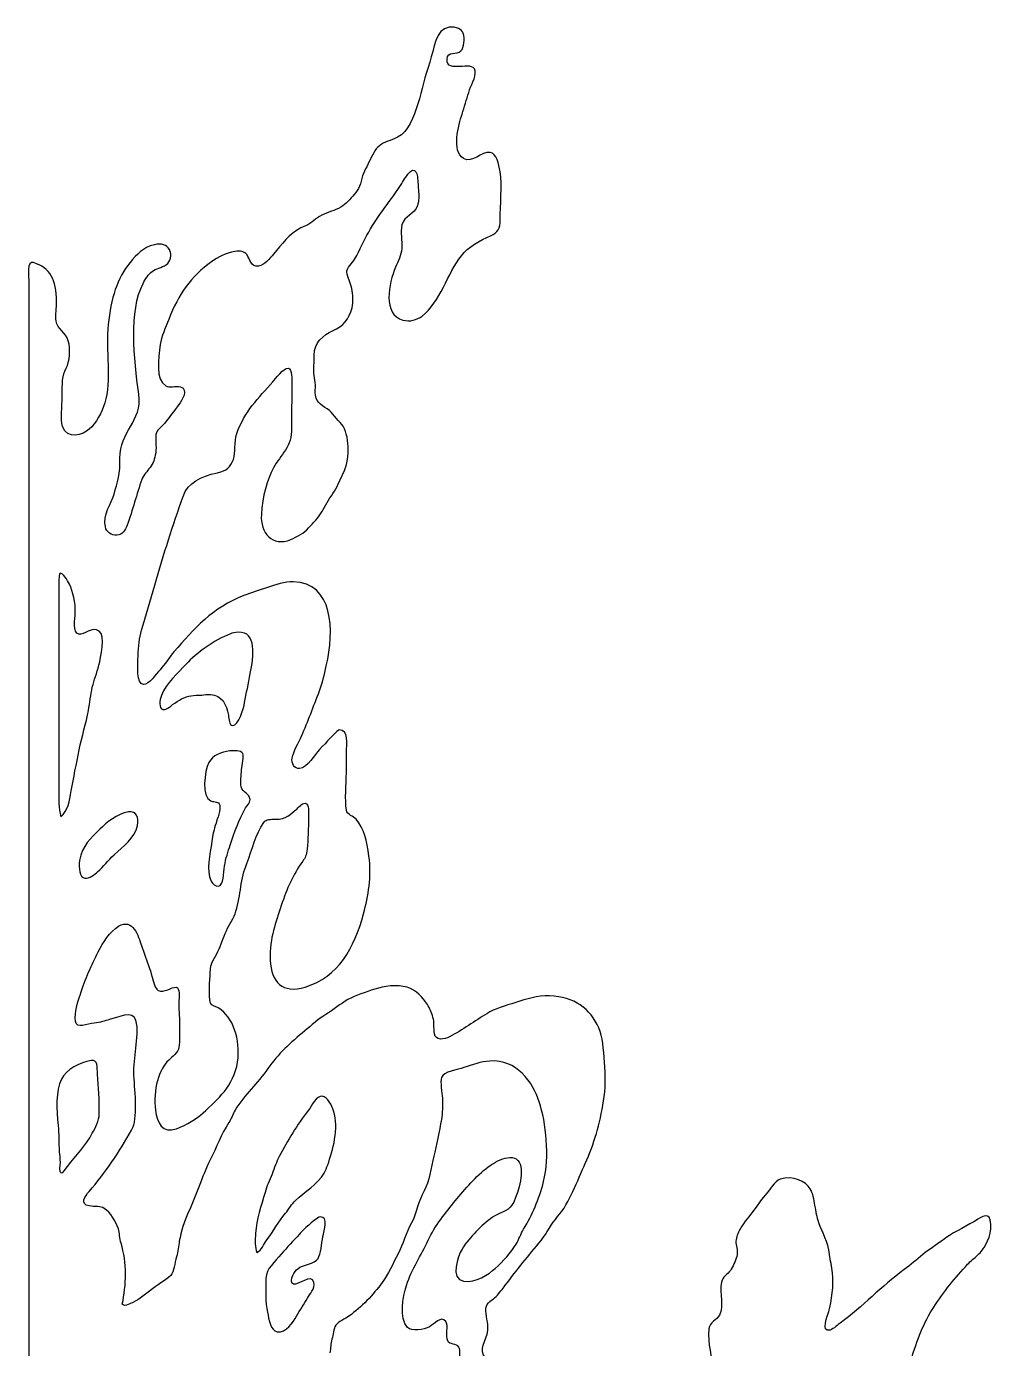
# Model space of a CAD drawing. Header units: inches. Extents: x 0 to 13.4, y 0 to 43.4.
# Drawn here: x 0.04 to 13.45, y 25.06 to 43.4 of the extents above; entities that cross this region are included whole.
import ezdxf

# ---------------------------------------------------------------- set-up
doc = ezdxf.new("R2010")
doc.units = ezdxf.units.IN
doc.header["$LTSCALE"] = 0.03937
doc.header["$MEASUREMENT"] = 0
doc.layers.add('Default', color=178, linetype='Continuous', true_color=0x000000)

msp = doc.modelspace()

# ---------------------------------------------------------------- linework, layer by layer
at = {"layer": 'Default', "color": 178, "true_color": 0x000000}
for p, q in [((0.076, 39.832), (0.076, 0.566)), ((0.494, 35.615), (0.494, 32.837)), ((4.482, 33.051), (4.482, 33.319))]:
    msp.add_line(p, q, dxfattribs=at)
for points in [[(5.908, 43.392), (5.714, 43.371), (5.701, 43.088), (5.638, 42.908)], [(6.101, 43.311), (6.082, 43.363), (6.012, 43.404), (5.908, 43.392)], [(6.071, 43.064), (6.114, 43.11), (6.13, 43.233), (6.101, 43.311)], [(6.267, 42.79), (6.237, 42.946), (5.865, 42.734), (5.878, 42.95)], [(5.878, 42.95), (5.886, 43.075), (6.011, 43), (6.071, 43.064)], [(5.638, 42.908), (5.571, 42.718), (5.534, 42.516), (5.472, 42.33)], [(6.179, 42.489), (6.203, 42.577), (6.284, 42.696), (6.267, 42.79)], [(6.086, 42.188), (6.116, 42.286), (6.152, 42.388), (6.179, 42.489)], [(5.472, 42.33), (5.413, 42.152), (5.344, 41.939), (5.192, 41.866)], [(6.107, 41.571), (5.935, 41.676), (6.04, 42.037), (6.086, 42.188)], [(5.192, 41.866), (5.095, 41.82), (5.007, 41.804), (4.939, 41.749)], [(4.939, 41.749), (4.877, 41.698), (4.84, 41.612), (4.795, 41.52)], [(6.477, 41.656), (6.352, 41.671), (6.228, 41.498), (6.107, 41.571)], [(6.613, 41.391), (6.596, 41.49), (6.565, 41.645), (6.477, 41.656)], [(4.795, 41.52), (4.753, 41.435), (4.71, 41.361), (4.686, 41.258)], [(5.249, 41.225), (5.28, 41.274), (5.322, 41.346), (5.37, 41.391)], [(5.37, 41.391), (5.409, 41.428), (5.45, 41.404), (5.46, 41.358)], [(5.46, 41.358), (5.48, 41.26), (5.473, 41.215), (5.481, 41.138)], [(6.616, 40.72), (6.616, 40.927), (6.645, 41.193), (6.613, 41.391)], [(4.686, 41.258), (4.662, 41.153), (4.608, 41.089), (4.548, 41.024)], [(4.792, 40.551), (4.926, 40.796), (5.104, 40.992), (5.249, 41.225)], [(5.481, 41.138), (5.489, 41.058), (5.488, 40.982), (5.469, 40.918)], [(4.548, 41.024), (4.483, 40.953), (4.438, 40.902), (4.337, 40.864)], [(5.469, 40.918), (5.432, 40.795), (5.279, 40.776), (5.252, 40.65)], [(4.079, 40.75), (4.041, 40.727), (4.014, 40.69), (3.976, 40.668)], [(4.337, 40.864), (4.254, 40.832), (4.16, 40.798), (4.079, 40.75)], [(6.489, 40.503), (6.579, 40.542), (6.616, 40.602), (6.616, 40.72)], [(3.85, 40.608), (3.684, 40.528), (3.587, 40.378), (3.471, 40.244)], [(3.976, 40.668), (3.937, 40.646), (3.894, 40.63), (3.85, 40.608)], [(4.599, 40.178), (4.671, 40.307), (4.726, 40.431), (4.792, 40.551)], [(5.252, 40.65), (5.229, 40.54), (5.255, 40.439), (5.249, 40.322)], [(1.818, 40.376), (1.657, 40.334), (1.574, 40.242), (1.481, 40.13)], [(2.026, 40.31), (1.992, 40.37), (1.914, 40.402), (1.818, 40.376)], [(6.077, 40.223), (6.17, 40.342), (6.333, 40.436), (6.489, 40.503)], [(1.984, 40.1), (2.039, 40.137), (2.07, 40.234), (2.026, 40.31)], [(2.935, 40.28), (2.809, 40.259), (2.7, 40.203), (2.61, 40.139)], [(3.103, 40.235), (3.067, 40.283), (3.01, 40.293), (2.935, 40.28)], [(3.263, 40.079), (3.154, 40.062), (3.142, 40.184), (3.103, 40.235)], [(3.471, 40.244), (3.421, 40.187), (3.346, 40.091), (3.263, 40.079)], [(4.488, 39.994), (4.483, 40.048), (4.57, 40.125), (4.599, 40.178)], [(5.249, 40.322), (5.244, 40.225), (5.197, 40.149), (5.162, 40.063)], [(5.532, 39.386), (5.785, 39.576), (5.885, 39.979), (6.077, 40.223)], [(0.142, 40.127), (0.043, 40.159), (0.076, 39.947), (0.076, 39.832)], [(0.461, 39.588), (0.461, 39.892), (0.37, 40.053), (0.142, 40.127)], [(1.481, 40.13), (1.301, 39.911), (1.216, 39.628), (1.177, 39.269)], [(1.662, 39.838), (1.69, 39.892), (1.736, 39.97), (1.785, 40.006)], [(1.785, 40.006), (1.84, 40.046), (1.918, 40.055), (1.984, 40.1)], [(2.61, 40.139), (2.325, 39.936), (2.155, 39.694), (2.017, 39.338)], [(4.557, 39.769), (4.542, 39.848), (4.495, 39.915), (4.488, 39.994)], [(5.162, 40.063), (5.071, 39.841), (4.978, 39.409), (5.267, 39.329)], [(1.601, 38.303), (1.534, 38.795), (1.462, 39.457), (1.662, 39.838)], [(4.56, 39.501), (4.579, 39.576), (4.573, 39.688), (4.557, 39.769)], [(0.455, 39.317), (0.442, 39.402), (0.461, 39.5), (0.461, 39.588)], [(4.289, 39.182), (4.442, 39.253), (4.518, 39.335), (4.56, 39.501)], [(0.623, 39.043), (0.588, 39.164), (0.472, 39.203), (0.455, 39.317)], [(1.177, 39.269), (1.14, 38.923), (1.224, 38.476), (1.129, 38.182)], [(2.017, 39.338), (1.972, 39.222), (1.915, 39.105), (1.899, 38.989)], [(5.267, 39.329), (5.363, 39.303), (5.461, 39.333), (5.532, 39.386)], [(4.036, 38.845), (4.036, 39.02), (4.161, 39.122), (4.289, 39.182)], [(0.593, 38.661), (0.644, 38.752), (0.657, 38.929), (0.623, 39.043)], [(1.899, 38.989), (1.874, 38.792), (1.833, 38.503), (1.975, 38.417)], [(4.033, 38.559), (4.025, 38.651), (4.037, 38.75), (4.036, 38.845)], [(0.539, 38.273), (0.539, 38.446), (0.538, 38.562), (0.593, 38.661)], [(3.459, 38.471), (3.496, 38.514), (3.61, 38.666), (3.675, 38.661)], [(3.675, 38.661), (3.735, 38.656), (3.721, 38.496), (3.723, 38.432)], [(4.051, 38.429), (4.05, 38.475), (4.037, 38.518), (4.033, 38.559)], [(1.975, 38.417), (2.032, 38.383), (2.103, 38.422), (2.182, 38.402)], [(2.182, 38.402), (2.299, 38.373), (2.198, 38.208), (2.158, 38.158)], [(2.962, 37.755), (3.063, 38.057), (3.267, 38.253), (3.459, 38.471)], [(3.723, 38.432), (3.731, 38.222), (3.712, 38.025), (3.72, 37.833)], [(4.051, 38.288), (4.045, 38.335), (4.053, 38.383), (4.051, 38.429)], [(0.545, 37.854), (0.511, 37.958), (0.539, 38.123), (0.539, 38.273)], [(1.129, 38.182), (1.087, 38.051), (1.013, 37.9), (0.915, 37.815)], [(1.34, 37.412), (1.329, 37.79), (1.655, 37.913), (1.601, 38.303)], [(2.158, 38.158), (2.087, 38.069), (2.027, 37.982), (1.957, 37.896)], [(4.247, 38.074), (4.162, 38.138), (4.067, 38.171), (4.051, 38.288)], [(4.343, 37.966), (4.306, 38.004), (4.282, 38.047), (4.247, 38.074)], [(0.915, 37.815), (0.827, 37.738), (0.61, 37.66), (0.545, 37.854)], [(1.957, 37.896), (1.922, 37.854), (1.866, 37.815), (1.848, 37.77)], [(3.72, 37.833), (3.732, 37.576), (3.567, 37.459), (3.471, 37.279)], [(4.437, 37.857), (4.418, 37.891), (4.378, 37.93), (4.343, 37.966)], [(4.434, 37.195), (4.527, 37.38), (4.534, 37.678), (4.437, 37.857)], [(1.848, 37.77), (1.82, 37.699), (1.852, 37.571), (1.836, 37.487)], [(2.914, 37.397), (2.949, 37.496), (2.921, 37.634), (2.962, 37.755)], [(1.836, 37.487), (1.821, 37.402), (1.804, 37.348), (1.758, 37.285)], [(1.258, 36.915), (1.308, 37.07), (1.345, 37.21), (1.34, 37.412)], [(1.758, 37.285), (1.72, 37.233), (1.667, 37.184), (1.644, 37.12)], [(2.694, 37.213), (2.821, 37.241), (2.874, 37.286), (2.914, 37.397)], [(3.471, 37.279), (3.383, 37.117), (3.316, 36.885), (3.302, 36.632)], [(1.644, 37.12), (1.571, 36.917), (1.517, 36.691), (1.439, 36.485)], [(2.216, 36.882), (2.287, 37.08), (2.456, 37.16), (2.694, 37.213)], [(4.295, 36.924), (4.353, 37.007), (4.389, 37.107), (4.434, 37.195)], [(1.138, 36.461), (1.102, 36.625), (1.218, 36.789), (1.258, 36.915)], [(1.824, 35.654), (1.95, 36.089), (2.07, 36.479), (2.216, 36.882)], [(4.142, 36.671), (4.192, 36.757), (4.238, 36.842), (4.295, 36.924)], [(3.302, 36.632), (3.288, 36.38), (3.453, 36.177), (3.711, 36.286)], [(3.958, 36.446), (4.023, 36.519), (4.094, 36.591), (4.142, 36.671)], [(1.297, 36.346), (1.223, 36.338), (1.154, 36.387), (1.138, 36.461)], [(1.439, 36.485), (1.413, 36.415), (1.381, 36.356), (1.297, 36.346)], [(3.711, 36.286), (3.798, 36.323), (3.897, 36.376), (3.958, 36.446)], [(0.509, 35.817), (0.489, 35.788), (0.494, 35.682), (0.494, 35.615)], [(0.638, 35.666), (0.614, 35.718), (0.552, 35.823), (0.509, 35.817)], [(0.72, 35.269), (0.728, 35.411), (0.689, 35.558), (0.638, 35.666)], [(1.641, 35.028), (1.699, 35.225), (1.764, 35.445), (1.824, 35.654)], [(3.386, 35.621), (3.273, 35.581), (3.16, 35.544), (3.061, 35.507)], [(3.744, 35.699), (3.628, 35.702), (3.493, 35.659), (3.386, 35.621)], [(4.202, 34.531), (4.321, 35.027), (4.299, 35.686), (3.744, 35.699)], [(3.061, 35.507), (2.628, 35.344), (2.367, 35.047), (2.089, 34.727)], [(0.768, 34.971), (0.678, 34.99), (0.715, 35.188), (0.72, 35.269)], [(1.054, 35.016), (0.956, 35.084), (0.839, 34.956), (0.768, 34.971)], [(1.048, 34.543), (1.074, 34.648), (1.143, 34.954), (1.054, 35.016)], [(1.592, 34.673), (1.599, 34.803), (1.609, 34.922), (1.641, 35.028)], [(2.872, 34.977), (2.654, 34.894), (2.399, 34.71), (2.258, 34.555)], [(2.98, 34.998), (2.94, 34.996), (2.899, 34.987), (2.872, 34.977)], [(3.149, 34.429), (3.192, 34.658), (3.248, 35.012), (2.98, 34.998)], [(1.665, 34.273), (1.569, 34.279), (1.586, 34.535), (1.592, 34.673)], [(2.089, 34.727), (2.023, 34.651), (1.966, 34.552), (1.896, 34.48)], [(0.957, 34.236), (0.981, 34.335), (1.021, 34.435), (1.048, 34.543)], [(2.258, 34.555), (2.148, 34.435), (1.985, 34.297), (1.915, 34.122)], [(4.109, 34.185), (4.153, 34.296), (4.173, 34.41), (4.202, 34.531)], [(1.896, 34.48), (1.845, 34.426), (1.741, 34.268), (1.665, 34.273)], [(3.07, 34.023), (3.094, 34.156), (3.12, 34.28), (3.149, 34.429)], [(0.903, 33.914), (0.923, 34.021), (0.933, 34.131), (0.957, 34.236)], [(1.915, 34.122), (1.888, 34.055), (1.879, 33.943), (1.936, 33.929)], [(2.194, 34.074), (2.288, 34.122), (2.359, 34.126), (2.477, 34.128)], [(2.477, 34.128), (2.514, 34.129), (2.551, 34.14), (2.595, 34.137)], [(2.595, 34.137), (2.752, 34.126), (2.823, 33.999), (2.845, 33.851)], [(3.859, 33.559), (3.952, 33.766), (4.023, 33.969), (4.109, 34.185)], [(1.936, 33.929), (1.992, 33.916), (2.043, 33.977), (2.071, 33.996)], [(2.071, 33.996), (2.113, 34.024), (2.16, 34.056), (2.194, 34.074)], [(2.905, 33.707), (2.984, 33.702), (3.056, 33.939), (3.07, 34.023)], [(0.774, 33.367), (0.812, 33.555), (0.871, 33.739), (0.903, 33.914)], [(2.845, 33.851), (2.854, 33.786), (2.853, 33.71), (2.905, 33.707)], [(4.38, 33.644), (4.304, 33.594), (4.215, 33.479), (4.109, 33.373)], [(4.482, 33.319), (4.482, 33.456), (4.52, 33.647), (4.38, 33.644)], [(3.729, 33.252), (3.748, 33.345), (3.821, 33.476), (3.859, 33.559)], [(0.665, 32.798), (0.696, 32.978), (0.735, 33.173), (0.774, 33.367)], [(2.866, 33.352), (2.745, 33.342), (2.624, 33.289), (2.574, 33.192)], [(3.043, 33.318), (3.022, 33.363), (2.916, 33.356), (2.866, 33.352)], [(3.028, 33.093), (3.031, 33.16), (3.063, 33.276), (3.043, 33.318)], [(3.832, 33.108), (3.759, 33.099), (3.716, 33.188), (3.729, 33.252)], [(4.109, 33.373), (4.036, 33.3), (3.95, 33.122), (3.832, 33.108)], [(2.574, 33.192), (2.513, 33.074), (2.468, 32.71), (2.601, 32.659)], [(3.022, 32.855), (3.006, 32.923), (3.024, 33.014), (3.028, 33.093)], [(4.482, 32.53), (4.458, 32.684), (4.482, 32.881), (4.482, 33.051)], [(0.494, 32.837), (0.494, 32.698), (0.482, 32.556), (0.521, 32.437)], [(3.145, 32.68), (3.141, 32.759), (3.043, 32.77), (3.022, 32.855)], [(0.521, 32.437), (0.618, 32.524), (0.641, 32.657), (0.665, 32.798)], [(2.601, 32.659), (2.658, 32.637), (2.709, 32.659), (2.724, 32.602)], [(3.082, 32.563), (3.1, 32.596), (3.149, 32.622), (3.145, 32.68)], [(1.46, 32.506), (1.3, 32.484), (1.154, 32.359), (1.06, 32.265)], [(1.583, 32.316), (1.608, 32.433), (1.569, 32.52), (1.46, 32.506)], [(2.724, 32.602), (2.74, 32.542), (2.692, 32.409), (2.673, 32.349)], [(2.869, 32.045), (2.934, 32.241), (2.991, 32.387), (3.082, 32.563)], [(3.501, 32.404), (3.639, 32.404), (3.712, 32.478), (3.787, 32.539)], [(3.787, 32.539), (3.813, 32.561), (3.857, 32.631), (3.91, 32.626)], [(3.91, 32.626), (3.971, 32.62), (3.955, 32.496), (3.955, 32.431)], [(4.617, 32.404), (4.581, 32.445), (4.491, 32.468), (4.482, 32.53)], [(1.261, 31.913), (1.385, 32.028), (1.547, 32.14), (1.583, 32.316)], [(2.673, 32.349), (2.647, 32.266), (2.623, 32.185), (2.613, 32.096)], [(3.1, 31.79), (3.178, 31.988), (3.22, 32.196), (3.338, 32.361)], [(3.338, 32.361), (3.373, 32.41), (3.419, 32.404), (3.501, 32.404)], [(3.955, 32.431), (3.955, 32.282), (3.949, 32.122), (3.937, 31.991)], [(4.795, 31.895), (4.769, 32.104), (4.726, 32.279), (4.617, 32.404)], [(1.06, 32.265), (0.941, 32.146), (0.812, 32.037), (0.78, 31.832)], [(2.613, 32.096), (2.592, 31.917), (2.527, 31.696), (2.607, 31.546)], [(2.79, 31.756), (2.81, 31.864), (2.839, 31.958), (2.869, 32.045)], [(3.937, 31.991), (3.929, 31.906), (3.91, 31.868), (3.877, 31.823)], [(0.78, 31.832), (0.764, 31.728), (0.78, 31.602), (0.852, 31.588)], [(1.033, 31.678), (1.108, 31.747), (1.176, 31.833), (1.261, 31.913)], [(2.706, 31.476), (2.784, 31.488), (2.774, 31.664), (2.79, 31.756)], [(3.016, 31.468), (3.03, 31.582), (3.061, 31.688), (3.1, 31.79)], [(3.877, 31.823), (3.74, 31.634), (3.653, 31.446), (3.579, 31.206)], [(4.72, 31.094), (4.788, 31.347), (4.831, 31.6), (4.795, 31.895)], [(0.852, 31.588), (0.913, 31.576), (0.991, 31.64), (1.033, 31.678)], [(2.607, 31.546), (2.626, 31.51), (2.661, 31.47), (2.706, 31.476)], [(2.95, 31.13), (2.982, 31.242), (3.002, 31.355), (3.016, 31.468)], [(3.579, 31.206), (3.507, 30.97), (3.413, 30.777), (3.425, 30.447)], [(1.322, 30.92), (1.522, 31.04), (1.594, 30.784), (1.641, 30.652)], [(2.817, 30.857), (2.86, 30.951), (2.921, 31.032), (2.95, 31.13)], [(3.91, 30.077), (4.372, 30.22), (4.591, 30.617), (4.72, 31.094)], [(1.039, 30.565), (1.104, 30.695), (1.203, 30.849), (1.322, 30.92)], [(2.7, 30.571), (2.742, 30.661), (2.775, 30.762), (2.817, 30.857)], [(1.641, 30.652), (1.675, 30.553), (1.713, 30.434), (1.752, 30.336)], [(0.786, 29.966), (0.862, 30.199), (0.943, 30.375), (1.039, 30.565)], [(2.592, 30.276), (2.592, 30.416), (2.656, 30.477), (2.7, 30.571)], [(1.752, 30.336), (1.784, 30.255), (1.808, 30.062), (1.872, 30.029)], [(2.598, 29.854), (2.563, 29.959), (2.592, 30.17), (2.592, 30.276)], [(3.425, 30.447), (3.437, 30.149), (3.596, 29.98), (3.91, 30.077)], [(1.872, 30.029), (1.954, 29.987), (2.056, 30.082), (2.119, 30.074)], [(5.325, 30.074), (5.183, 30.117), (5.001, 30.087), (4.876, 30.047)], [(0.723, 29.604), (0.709, 29.731), (0.753, 29.864), (0.786, 29.966)], [(2.119, 30.074), (2.178, 30.066), (2.158, 29.934), (2.158, 29.863)], [(4.503, 29.902), (4.398, 29.845), (4.304, 29.76), (4.196, 29.695)], [(4.876, 30.047), (4.746, 30.006), (4.611, 29.962), (4.503, 29.902)], [(5.605, 29.836), (5.542, 29.93), (5.451, 30.036), (5.325, 30.074)], [(7.302, 29.954), (7.127, 29.958), (6.984, 29.911), (6.833, 29.863)], [(7.982, 29.511), (7.868, 29.775), (7.643, 29.945), (7.302, 29.954)], [(1.562, 29.616), (1.52, 29.759), (1.309, 29.654), (1.195, 29.625)], [(2.158, 29.863), (2.158, 29.659), (2.182, 29.426), (2.158, 29.24)], [(2.712, 29.785), (2.679, 29.806), (2.612, 29.812), (2.598, 29.854)], [(2.971, 29.036), (3.02, 29.358), (2.902, 29.661), (2.712, 29.785)], [(5.683, 29.656), (5.663, 29.722), (5.642, 29.781), (5.605, 29.836)], [(6.833, 29.863), (6.684, 29.817), (6.542, 29.776), (6.429, 29.707)], [(0.984, 29.577), (0.89, 29.571), (0.735, 29.489), (0.723, 29.604)], [(1.195, 29.625), (1.129, 29.609), (1.072, 29.583), (0.984, 29.577)], [(1.559, 29.231), (1.569, 29.355), (1.596, 29.502), (1.562, 29.616)], [(4.196, 29.695), (4.091, 29.632), (3.994, 29.544), (3.904, 29.469)], [(5.704, 29.427), (5.69, 29.519), (5.703, 29.586), (5.683, 29.656)], [(6.429, 29.707), (6.267, 29.608), (6.09, 29.479), (5.912, 29.385)], [(3.904, 29.469), (3.707, 29.305), (3.532, 29.15), (3.392, 28.945)], [(5.912, 29.385), (5.839, 29.346), (5.718, 29.333), (5.704, 29.427)], [(8.063, 29.033), (8.049, 29.219), (8.038, 29.383), (7.982, 29.511)], [(1.535, 28.849), (1.53, 28.993), (1.548, 29.098), (1.559, 29.231)], [(2.158, 29.24), (2.15, 29.172), (2.062, 29.104), (2.017, 29.063)], [(0.942, 29.057), (0.781, 29.031), (0.593, 28.932), (0.527, 28.798)], [(1.03, 28.87), (1.023, 28.968), (1.035, 29.071), (0.942, 29.057)], [(2.017, 29.063), (1.883, 28.94), (1.795, 28.65), (1.833, 28.367)], [(2.495, 28.331), (2.694, 28.516), (2.921, 28.708), (2.971, 29.036)], [(6.471, 29.051), (6.35, 29.042), (6.227, 29), (6.113, 28.96)], [(7.158, 28.485), (7.069, 28.757), (6.844, 29.078), (6.471, 29.051)], [(8.051, 28.497), (8.078, 28.655), (8.078, 28.856), (8.063, 29.033)], [(0.527, 28.798), (0.45, 28.641), (0.457, 28.374), (0.482, 28.154)], [(1.054, 28.319), (1.055, 28.504), (1.042, 28.695), (1.03, 28.87)], [(1.502, 28.093), (1.596, 28.263), (1.545, 28.601), (1.535, 28.849)], [(3.392, 28.945), (3.251, 28.739), (3.069, 28.588), (2.938, 28.368)], [(5.8, 28.822), (5.779, 28.756), (5.811, 28.615), (5.815, 28.536)], [(6.113, 28.96), (6.026, 28.93), (5.827, 28.905), (5.8, 28.822)], [(4.148, 28.563), (4.064, 28.573), (4, 28.425), (3.955, 28.367)], [(4.304, 28.358), (4.281, 28.431), (4.221, 28.554), (4.148, 28.563)], [(5.815, 28.536), (5.82, 28.434), (5.815, 28.325), (5.8, 28.241)], [(7.218, 27.38), (7.303, 27.719), (7.252, 28.195), (7.158, 28.485)], [(7.796, 27.63), (7.92, 27.902), (7.997, 28.177), (8.051, 28.497)], [(0.957, 28.048), (0.999, 28.127), (1.053, 28.222), (1.054, 28.319)], [(1.833, 28.367), (1.856, 28.197), (1.929, 28.036), (2.125, 28.112)], [(2.125, 28.112), (2.266, 28.166), (2.406, 28.249), (2.495, 28.331)], [(2.938, 28.368), (2.906, 28.314), (2.885, 28.248), (2.851, 28.196)], [(3.955, 28.367), (3.797, 28.167), (3.666, 27.947), (3.549, 27.726)], [(4.223, 27.609), (4.291, 27.807), (4.384, 28.113), (4.304, 28.358)], [(0.482, 28.154), (0.495, 28.036), (0.49, 27.921), (0.497, 27.793)], [(0.912, 27.242), (1.135, 27.496), (1.335, 27.793), (1.502, 28.093)], [(2.851, 28.196), (2.746, 28.035), (2.682, 27.854), (2.592, 27.678)], [(5.8, 28.241), (5.771, 28.079), (5.736, 27.882), (5.695, 27.729)], [(0.611, 27.588), (0.732, 27.745), (0.866, 27.875), (0.957, 28.048)], [(0.497, 27.793), (0.499, 27.75), (0.511, 27.703), (0.509, 27.642)], [(3.549, 27.726), (3.511, 27.655), (3.485, 27.566), (3.45, 27.479)], [(5.695, 27.729), (5.653, 27.572), (5.639, 27.377), (5.559, 27.248)], [(6.45, 27.582), (6.549, 27.658), (6.829, 27.816), (6.896, 27.612)], [(0.509, 27.642), (0.507, 27.605), (0.492, 27.506), (0.524, 27.498)], [(0.524, 27.498), (0.551, 27.491), (0.594, 27.566), (0.611, 27.588)], [(2.592, 27.678), (2.475, 27.451), (2.401, 27.184), (2.288, 26.947)], [(4.172, 27.495), (4.19, 27.525), (4.211, 27.574), (4.223, 27.609)], [(5.993, 27.112), (6.128, 27.279), (6.275, 27.447), (6.45, 27.582)], [(6.896, 27.612), (6.949, 27.448), (6.839, 27.147), (6.778, 27.049)], [(7.413, 26.893), (7.581, 27.084), (7.684, 27.387), (7.796, 27.63)], [(3.45, 27.479), (3.413, 27.392), (3.378, 27.315), (3.353, 27.227)], [(3.775, 27.115), (3.906, 27.237), (4.082, 27.342), (4.172, 27.495)], [(6.941, 26.718), (7.059, 26.917), (7.154, 27.127), (7.218, 27.38)], [(10.498, 27.41), (10.426, 27.387), (10.346, 27.249), (10.294, 27.191)], [(10.917, 27.278), (10.851, 27.38), (10.683, 27.47), (10.498, 27.41)], [(0.915, 27.04), (0.778, 27.062), (0.856, 27.178), (0.912, 27.242)], [(3.353, 27.227), (3.302, 27.044), (3.234, 26.855), (3.221, 26.661)], [(5.559, 27.248), (5.477, 27.113), (5.46, 26.939), (5.385, 26.805)], [(10.294, 27.191), (10.222, 27.112), (10.17, 27.022), (10.11, 26.947)], [(10.983, 27.049), (10.97, 27.126), (10.955, 27.219), (10.917, 27.278)], [(1.123, 27.007), (1.072, 27.041), (0.996, 27.027), (0.915, 27.04)], [(1.319, 26.724), (1.277, 26.838), (1.213, 26.946), (1.123, 27.007)], [(3.636, 26.938), (3.686, 26.997), (3.724, 27.068), (3.775, 27.115)], [(5.617, 26.565), (5.711, 26.767), (5.861, 26.95), (5.993, 27.112)], [(6.778, 27.049), (6.729, 26.97), (6.59, 26.936), (6.51, 26.884)], [(11.037, 26.808), (11.012, 26.884), (10.998, 26.96), (10.983, 27.049)], [(13.415, 26.848), (13.393, 26.972), (13.239, 26.849), (13.189, 26.821)], [(2.288, 26.947), (2.232, 26.83), (2.189, 26.688), (2.164, 26.553)], [(3.377, 26.568), (3.469, 26.687), (3.537, 26.821), (3.636, 26.938)], [(4.118, 26.887), (4.078, 26.884), (3.997, 26.805), (3.961, 26.775)], [(4.157, 26.616), (4.172, 26.696), (4.239, 26.896), (4.118, 26.887)], [(5.385, 26.805), (5.309, 26.669), (5.269, 26.51), (5.198, 26.375)], [(6.51, 26.884), (6.431, 26.831), (6.345, 26.752), (6.279, 26.682)], [(7.182, 26.562), (7.268, 26.668), (7.325, 26.792), (7.413, 26.893)], [(10.11, 26.947), (10.055, 26.878), (9.974, 26.779), (9.933, 26.697)], [(11.185, 26.366), (11.163, 26.548), (11.086, 26.662), (11.037, 26.808)], [(13.189, 26.821), (13.042, 26.737), (12.875, 26.66), (12.75, 26.562)], [(13.303, 26.426), (13.375, 26.52), (13.447, 26.671), (13.415, 26.848)], [(1.355, 26.522), (1.333, 26.591), (1.339, 26.667), (1.319, 26.724)], [(3.221, 26.661), (3.214, 26.563), (3.212, 26.463), (3.239, 26.393)], [(3.829, 26.649), (3.747, 26.553), (3.659, 26.469), (3.579, 26.372)], [(3.961, 26.775), (3.912, 26.735), (3.863, 26.689), (3.829, 26.649)], [(4.088, 26.312), (4.128, 26.378), (4.136, 26.509), (4.157, 26.616)], [(6.279, 26.682), (6.212, 26.611), (6.143, 26.534), (6.086, 26.441)], [(6.836, 26.51), (6.875, 26.576), (6.901, 26.651), (6.941, 26.718)], [(9.933, 26.697), (9.904, 26.641), (9.885, 26.588), (9.887, 26.529)], [(1.373, 25.677), (1.428, 25.941), (1.44, 26.257), (1.355, 26.522)], [(2.164, 26.553), (2.152, 26.482), (2.15, 26.406), (2.125, 26.333)], [(3.239, 26.393), (3.308, 26.426), (3.332, 26.508), (3.377, 26.568)], [(5.316, 25.938), (5.394, 26.174), (5.517, 26.351), (5.617, 26.565)], [(6.086, 26.441), (6.026, 26.343), (5.92, 26.03), (6.107, 25.996)], [(6.547, 26.173), (6.659, 26.27), (6.763, 26.389), (6.836, 26.51)], [(6.685, 25.939), (6.852, 26.162), (7.011, 26.351), (7.182, 26.562)], [(9.887, 26.529), (9.891, 26.463), (9.918, 26.408), (9.899, 26.339)], [(12.75, 26.562), (12.663, 26.494), (12.566, 26.439), (12.479, 26.366)], [(13.168, 26.297), (13.215, 26.337), (13.266, 26.377), (13.303, 26.426)], [(2.125, 26.333), (2.097, 26.249), (2.094, 26.126), (2.044, 26.077)], [(3.579, 26.372), (3.492, 26.267), (3.371, 26.175), (3.365, 26.032)], [(3.808, 26.17), (3.875, 26.225), (4.042, 26.235), (4.088, 26.312)], [(5.198, 26.375), (5.127, 26.239), (5.065, 26.095), (4.978, 25.978)], [(9.899, 26.339), (9.882, 26.273), (9.839, 26.194), (9.809, 26.146)], [(11.227, 26.113), (11.218, 26.199), (11.194, 26.285), (11.185, 26.366)], [(12.479, 26.366), (12.394, 26.295), (12.304, 26.22), (12.22, 26.158)], [(13.039, 26.161), (13.081, 26.208), (13.117, 26.254), (13.168, 26.297)], [(2.044, 26.077), (1.961, 25.997), (1.858, 25.949), (1.749, 25.86)], [(3.747, 25.954), (3.7, 25.969), (3.723, 26.041), (3.738, 26.074)], [(3.738, 26.074), (3.756, 26.112), (3.783, 26.151), (3.808, 26.17)], [(4.03, 25.981), (4.003, 26.107), (3.805, 25.935), (3.747, 25.954)], [(6.107, 25.996), (6.274, 25.965), (6.46, 26.099), (6.547, 26.173)], [(9.809, 26.146), (9.773, 26.088), (9.698, 26.053), (9.686, 25.984)], [(11.176, 25.574), (11.216, 25.725), (11.245, 25.936), (11.227, 26.113)], [(12.22, 26.158), (11.9, 25.923), (11.651, 25.645), (11.332, 25.415)], [(12.581, 25.556), (12.706, 25.769), (12.871, 25.977), (13.039, 26.161)], [(3.365, 26.032), (3.359, 25.887), (3.36, 25.693), (3.386, 25.565)], [(3.94, 25.761), (3.972, 25.816), (4.05, 25.89), (4.03, 25.981)], [(4.978, 25.978), (4.854, 25.809), (4.692, 25.636), (4.518, 25.511)], [(5.331, 25.355), (5.214, 25.486), (5.261, 25.774), (5.316, 25.938)], [(6.559, 25.785), (6.605, 25.835), (6.648, 25.889), (6.685, 25.939)], [(9.686, 25.984), (9.656, 25.821), (9.723, 25.647), (9.659, 25.526)], [(1.749, 25.86), (1.655, 25.784), (1.557, 25.699), (1.43, 25.665)], [(3.79, 25.511), (3.842, 25.602), (3.892, 25.677), (3.94, 25.761)], [(6.417, 25.62), (6.426, 25.707), (6.507, 25.731), (6.559, 25.785)], [(1.43, 25.665), (1.397, 25.656), (1.39, 25.662), (1.373, 25.677)], [(3.386, 25.565), (3.408, 25.464), (3.427, 25.309), (3.522, 25.294)], [(3.522, 25.294), (3.647, 25.275), (3.743, 25.431), (3.79, 25.511)], [(4.518, 25.511), (4.471, 25.477), (4.363, 25.431), (4.334, 25.385)], [(5.86, 25.439), (5.801, 25.524), (5.693, 25.394), (5.635, 25.364)], [(6.444, 25.313), (6.454, 25.415), (6.408, 25.526), (6.417, 25.62)], [(9.659, 25.526), (9.619, 25.452), (9.525, 25.436), (9.511, 25.334)], [(11.194, 25.319), (11.054, 25.273), (11.164, 25.533), (11.176, 25.574)], [(12.28, 24.795), (12.369, 25.079), (12.451, 25.334), (12.581, 25.556)], [(4.334, 25.385), (4.303, 25.336), (4.3, 25.252), (4.28, 25.192)], [(5.635, 25.364), (5.559, 25.325), (5.385, 25.293), (5.331, 25.355)], [(5.887, 25.168), (5.855, 25.241), (5.903, 25.379), (5.86, 25.439)], [(6.417, 24.933), (6.295, 25.031), (6.431, 25.178), (6.444, 25.313)], [(9.511, 25.334), (9.481, 25.118), (9.579, 24.955), (9.538, 24.75)], [(11.332, 25.415), (11.305, 25.396), (11.242, 25.335), (11.194, 25.319)], [(4.28, 25.192), (4.26, 25.132), (4.267, 25.069), (4.25, 25.002)], [(6.044, 25.081), (6.014, 25.134), (5.912, 25.112), (5.887, 25.168)], [(6.056, 24.87), (6.049, 24.932), (6.067, 25.039), (6.044, 25.081)]]:
    msp.add_open_spline(points, degree=3, dxfattribs=at)

doc.saveas('drawing.dxf')
